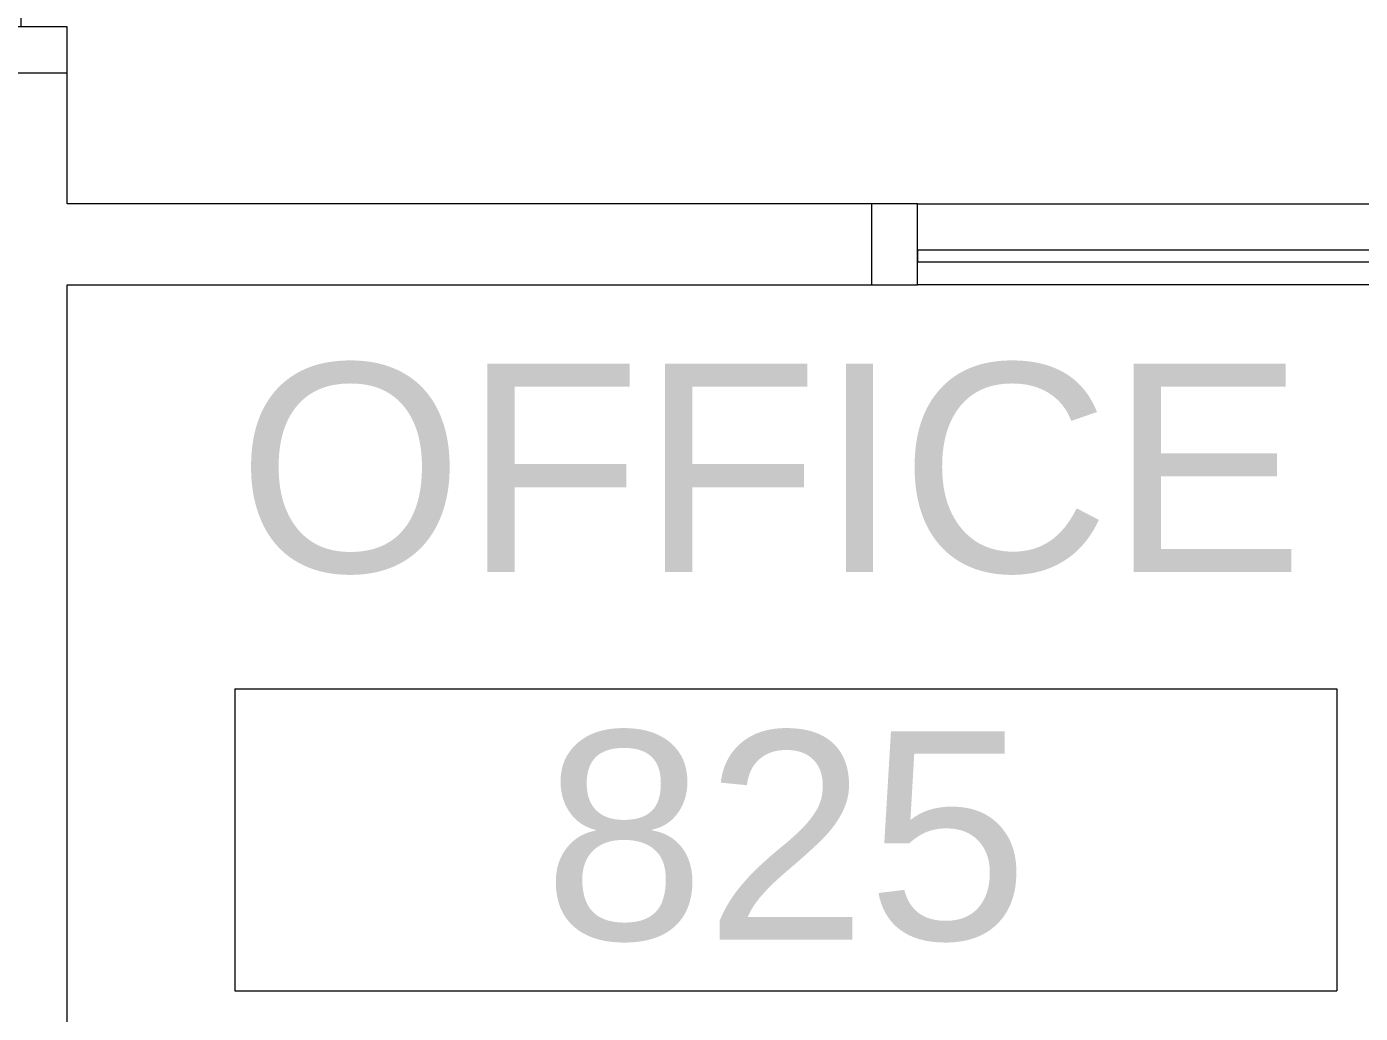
# Model space of a CAD drawing. Header units: inches. Extents: x 1 to 4637, y -664 to 702.
# Drawn here: x 1228 to 1285.7, y -526.2 to -483.6 of the extents above; entities that cross this region are included whole.
import ezdxf

# ---------------------------------------------------------------- set-up
doc = ezdxf.new("R2010")
doc.units = ezdxf.units.IN
doc.header["$MEASUREMENT"] = 0
for name, color, linetype, lineweight in [('A-AREA-IDEN', 2, 'Continuous', 20), ('A-DOOR', 31, 'Continuous', 9), ('A-DOOR-FRAM', 31, 'Continuous', 9), ('A-GLAZ', 151, 'Continuous', 9), ('I-WALL', 2, 'Continuous', 9)]:
    doc.layers.add(name, color=color, linetype=linetype, lineweight=lineweight)
doc.styles.add('Arial', font='arial.ttf', dxfattribs={"height": 9})

# ---------------------------------------------------------------- blocks, each defined once
blk = doc.blocks.new('Single-Flush - With Sidelight - 36_ x 96_-2457192-New Construction - Tel_Data_Elec Plan')
at = {"layer": 'A-DOOR', "color": 250, "lineweight": 20}
for p, q in [((-16, -1.75), (-18, -1.75)), ((-18, -1.75), (-18, -37.75)), ((-16, -37.75), (-16, -1.75)), ((-16, -37.75), (-18, -37.75))]:
    blk.add_line(p, q, dxfattribs=at)
at = {"layer": 'A-DOOR'}
blk.add_arc((-18, -1.75), 36, 270, 0, dxfattribs=at)
at = {"layer": 'A-DOOR-FRAM', "color": 250, "lineweight": 20}
blk.add_line((58, 1.75), (58, -1.75), dxfattribs=at)
at = {"layer": 'A-GLAZ', "color": 250, "lineweight": 20}
for p, q in [((20, -0.75), (20, -0.25)), ((20, -0.25), (56, -0.25)), ((56, -0.25), (56, -0.75)), ((56, -0.75), (20, -0.75))]:
    blk.add_line(p, q, dxfattribs=at)
blk = doc.blocks.new('Single-Flush - With Sidelight - 36_ x 96_-2457194-New Construction - Tel_Data_Elec Plan')
at = {"layer": 'A-DOOR-FRAM', "color": 250, "lineweight": 20}
blk.add_line((58, -1.75), (58, 1.75), dxfattribs=at)
at = {"layer": 'A-GLAZ', "color": 250, "lineweight": 20}
for p, q in [((56, 0.75), (20, 0.75)), ((56, 0.25), (56, 0.75)), ((20, 0.25), (56, 0.25))]:
    blk.add_line(p, q, dxfattribs=at)
blk = doc.blocks.new('FORM Room Tag - Name _ Number-2260771-New Construction - Tel_Data_Elec Plan')
at = {"layer": 'A-AREA-IDEN'}
for p, q in [((-0.24443, -0.02311), (-0.24443, -0.15886)), ((-0.24443, -0.02311), (0.2515, -0.02311)), ((0.2515, -0.02311), (0.2515, -0.15886)), ((-0.24443, -0.15886), (0.2515, -0.15886))]:
    blk.add_line(p, q, dxfattribs=at)

msp = doc.modelspace()

# ---------------------------------------------------------------- linework, layer by layer
at = {"layer": 'I-WALL', "color": 250, "lineweight": 20}
for p, q in [((1229.786, -483.58), (1226.286, -483.58)), ((1229.786, -491.228), (1229.786, -483.58)), ((1266.536, -491.228), (1229.786, -491.228)), ((1266.536, -494.728), (1266.536, -491.228)), ((1229.786, -648.603), (1229.786, -494.728)), ((1229.786, -494.728), (1266.536, -494.728))]:
    msp.add_line(p, q, dxfattribs=at)
at = {"layer": 'I-WALL', "lineweight": 13}
for p, q in [((1266.536, -491.228), (1302.536, -491.228)), ((1302.536, -494.728), (1266.536, -494.728))]:
    msp.add_line(p, q, dxfattribs=at)

# ---------------------------------------------------------------- block references
at = {"layer": 'A-AREA-IDEN', "xscale": 95.99999999999994, "yscale": 95.99999999999994, "zscale": 95.99999999999994}
msp.add_blockref('FORM Room Tag - Name _ Number-2260771-New Construction - Tel_Data_Elec Plan', (1260.503, -509.96), dxfattribs=at)
at = {"layer": 'A-DOOR', "lineweight": 13}
for name, p, rotation in [('Single-Flush - With Sidelight - 36_ x 96_-2457192-New Construction - Tel_Data_Elec Plan', (1228.036, -427.58), 270), ('Single-Flush - With Sidelight - 36_ x 96_-2457194-New Construction - Tel_Data_Elec Plan', (1322.536, -492.978), 180)]:
    msp.add_blockref(name, p, dxfattribs=dict(at, rotation=rotation))

# ---------------------------------------------------------------- texts
at = {"layer": 'A-AREA-IDEN', "lineweight": 9, "char_height": 9, "attachment_point": 1, "style": 'Arial'}
for s, insert, width in [('OFFICE', (1237.137, -498.125), 56.358), ('825', (1250.357, -514.003), 25.452)]:
    msp.add_mtext(s, dxfattribs=dict(at, insert=insert, width=width))

doc.saveas('drawing.dxf')
